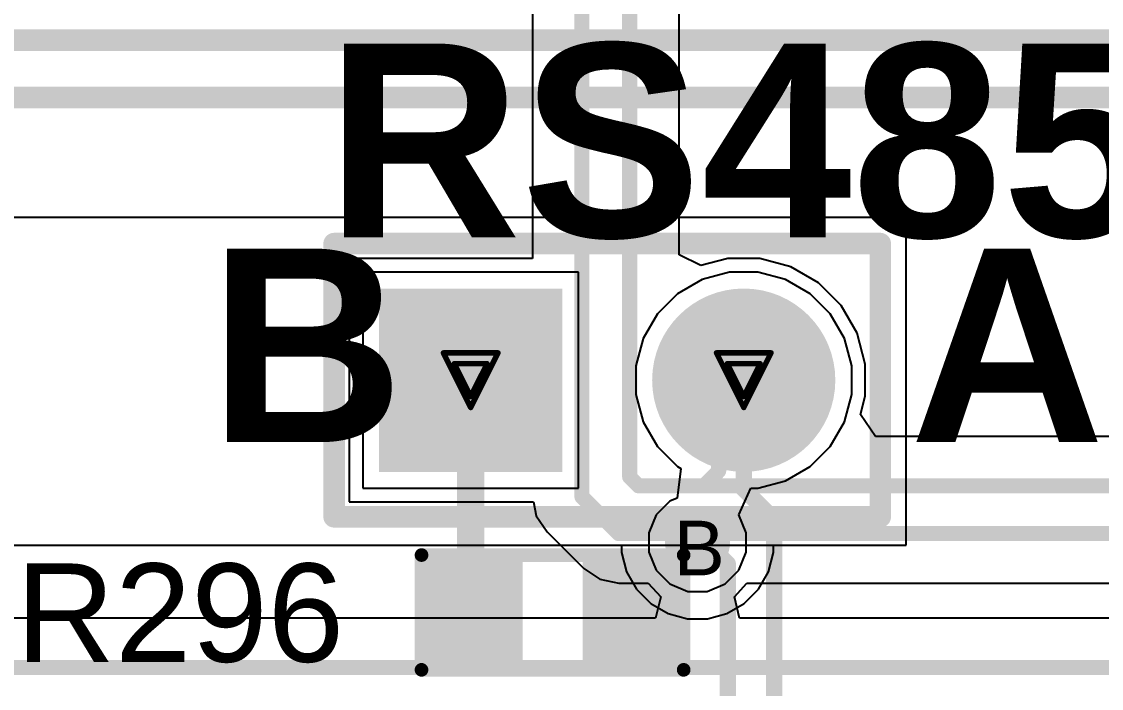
# Model space of a CAD drawing. Header units: inches. Extents: x 0 to 5379, y 0 to 5429.
# Drawn here: x 282.58 to 292.63, y 102.2 to 108.4 of the extents above; entities that cross this region are included whole.
import ezdxf

# ---------------------------------------------------------------- set-up
doc = ezdxf.new("R2010")
doc.units = ezdxf.units.IN
for name, color, linetype in [('Bottom Layer', 5, 'Continuous'), ('Bottom Solder', 6, 'Continuous'), ('Drill Drawing', 1, 'Continuous'), ('GND01', 16, 'Continuous'), ('GND02', 76, 'Continuous'), ('Multi-Layer', 9, 'Continuous'), ('Pad Holes', 156, 'Continuous'), ('PWR', 156, 'Continuous'), ('SIG 01', 90, 'Continuous'), ('Top Layer', 1, 'Continuous'), ('Top Overlay', 2, 'Continuous'), ('Top Paste', 8, 'Continuous'), ('Top Solder', 216, 'Continuous'), ('Via Holes', 16, 'Continuous')]:
    doc.layers.add(name, color=color, linetype=linetype)
doc.styles.add('Arial', font='', dxfattribs={"height": 0.2})
doc.styles.add('Arial_Bold', font='', dxfattribs={"height": 0.2})
doc.styles.get('Arial').set_extended_font_data('Arial')
doc.styles.get('Arial_Bold').set_extended_font_data('Arial', bold=True)

# ---------------------------------------------------------------- blocks, each defined once
blk = doc.blocks.new('R___0603_474')
at = {"layer": 'Top Layer'}
for points in [[(-0.381, 0.4445), (-0.381, -0.4445), (-1.143, -0.4445), (-1.143, 0.4445)], [(1.143, 0.4445), (1.143, -0.4445), (0.381, -0.4445), (0.381, 0.4445)]]:
    blk.add_hatch(color=1, dxfattribs=at).paths.add_polyline_path(points)
at = {"layer": 'Top Paste'}
for points in [[(-0.381, 0.4445), (-0.381, -0.4445), (-1.143, -0.4445), (-1.143, 0.4445)], [(1.143, 0.4445), (1.143, -0.4445), (0.381, -0.4445), (0.381, 0.4445)]]:
    blk.add_hatch(color=8, dxfattribs=at).paths.add_polyline_path(points)
at = {"layer": 'Top Solder'}
for points in [[(-0.2794, 0.5461), (-0.2794, -0.5461), (-1.2446, -0.5461), (-1.2446, 0.5461)], [(1.2446, 0.5461), (1.2446, -0.5461), (0.2794, -0.5461), (0.2794, 0.5461)]]:
    blk.add_hatch(color=216, dxfattribs=at).paths.add_polyline_path(points)
at = {"layer": 'Top Overlay'}
for points in [[(-1.2192, 0.5334, 0.127, 0.127, 0), (1.2192, 0.5334, 0.127, 0.127, 0)], [(-1.2192, -0.5334, 0.127, 0.127, 0), (-1.2192, 0.5334, 0.127, 0.127, 0)], [(1.2192, -0.5334, 0.127, 0.127, 0), (1.2192, 0.5334, 0.127, 0.127, 0)], [(-1.2192, -0.5334, 0.127, 0.127, 0), (1.2192, -0.5334, 0.127, 0.127, 0)]]:
    blk.add_lwpolyline(points, format="xyseb", dxfattribs=at)
for points in [[(-1.25095, 0.5334, 0.0635, 0.0635, 1), (-1.18745, 0.5334, 0.0635, 0.0635, 1)], [(-1.25095, 0.5334, 0.0635, 0.0635, 1), (-1.18745, 0.5334, 0.0635, 0.0635, 1)], [(1.18745, 0.5334, 0.0635, 0.0635, 1), (1.25095, 0.5334, 0.0635, 0.0635, 1)], [(1.18745, 0.5334, 0.0635, 0.0635, 1), (1.25095, 0.5334, 0.0635, 0.0635, 1)], [(-1.25095, -0.5334, 0.0635, 0.0635, 1), (-1.18745, -0.5334, 0.0635, 0.0635, 1)], [(-1.25095, -0.5334, 0.0635, 0.0635, 1), (-1.18745, -0.5334, 0.0635, 0.0635, 1)], [(1.18745, -0.5334, 0.0635, 0.0635, 1), (1.25095, -0.5334, 0.0635, 0.0635, 1)], [(1.18745, -0.5334, 0.0635, 0.0635, 1), (1.25095, -0.5334, 0.0635, 0.0635, 1)]]:
    blk.add_lwpolyline(points, format="xyseb", close=True, dxfattribs=at)
blk = doc.blocks.new('HDR1X2__812')
at = {"layer": 'Bottom Layer'}
blk.add_hatch(color=5, dxfattribs=at).paths.add_polyline_path([(-0.75, 0.75), (0.75, 0.75), (0.75, -0.75), (-0.75, -0.75)])
h = blk.add_hatch(color=5, dxfattribs=at)
edge = h.paths.add_edge_path()
edge.add_arc((2.54, 0), 0.75, 0, 360)
at = {"layer": 'Bottom Solder'}
blk.add_hatch(color=6, dxfattribs=at).paths.add_polyline_path([(-0.852, 0.852), (0.852, 0.852), (0.852, -0.852), (-0.852, -0.852)])
h = blk.add_hatch(color=6, dxfattribs=at)
edge = h.paths.add_edge_path()
edge.add_arc((2.54, 0), 0.852, 0, 360)
at = {"layer": 'GND01'}
blk.add_hatch(color=16, dxfattribs=at).paths.add_polyline_path([(-0.75, 0.75), (0.75, 0.75), (0.75, -0.75), (-0.75, -0.75)])
h = blk.add_hatch(color=16, dxfattribs=at)
edge = h.paths.add_edge_path()
edge.add_arc((2.54, 0), 0.75, 0, 360)
at = {"layer": 'GND02'}
blk.add_hatch(color=76, dxfattribs=at).paths.add_polyline_path([(-0.75, 0.75), (0.75, 0.75), (0.75, -0.75), (-0.75, -0.75)])
h = blk.add_hatch(color=76, dxfattribs=at)
edge = h.paths.add_edge_path()
edge.add_arc((2.54, 0), 0.75, 0, 360)
at = {"layer": 'Multi-Layer'}
blk.add_hatch(color=9, dxfattribs=at).paths.add_polyline_path([(-0.75, 0.75), (0.75, 0.75), (0.75, -0.75), (-0.75, -0.75)])
h = blk.add_hatch(color=9, dxfattribs=at)
edge = h.paths.add_edge_path()
edge.add_arc((2.54, 0), 0.75, 0, 360)
at = {"layer": 'Pad Holes'}
h = blk.add_hatch(color=7, dxfattribs=at)
edge = h.paths.add_edge_path()
edge.add_arc((0, 0), 0.45, 0, 360)
h = blk.add_hatch(color=7, dxfattribs=at)
edge = h.paths.add_edge_path()
edge.add_arc((2.54, 0), 0.45, 0, 360)
at = {"layer": 'PWR'}
blk.add_hatch(color=156, dxfattribs=at).paths.add_polyline_path([(-0.75, 0.75), (0.75, 0.75), (0.75, -0.75), (-0.75, -0.75)])
h = blk.add_hatch(color=156, dxfattribs=at)
edge = h.paths.add_edge_path()
edge.add_arc((2.54, 0), 0.75, 0, 360)
at = {"layer": 'SIG 01'}
blk.add_hatch(color=90, dxfattribs=at).paths.add_polyline_path([(-0.75, 0.75), (0.75, 0.75), (0.75, -0.75), (-0.75, -0.75)])
h = blk.add_hatch(color=90, dxfattribs=at)
edge = h.paths.add_edge_path()
edge.add_arc((2.54, 0), 0.75, 0, 360)
at = {"layer": 'Top Layer'}
blk.add_hatch(color=1, dxfattribs=at).paths.add_polyline_path([(-0.75, 0.75), (0.75, 0.75), (0.75, -0.75), (-0.75, -0.75)])
h = blk.add_hatch(color=1, dxfattribs=at)
edge = h.paths.add_edge_path()
edge.add_arc((2.54, 0), 0.75, 0, 360)
at = {"layer": 'Top Solder'}
blk.add_hatch(color=216, dxfattribs=at).paths.add_polyline_path([(-0.852, 0.852), (0.852, 0.852), (0.852, -0.852), (-0.852, -0.852)])
h = blk.add_hatch(color=216, dxfattribs=at)
edge = h.paths.add_edge_path()
edge.add_arc((2.54, 0), 0.852, 0, 360)
at = {"layer": 'Top Overlay'}
for points in [[(-1.27, 1.27, 0.2, 0.2, 0), (3.81, 1.27, 0.2, 0.2, 0)], [(-1.27, -1.27, 0.2, 0.2, 0), (-1.27, 1.27, 0.2, 0.2, 0)], [(3.81, -1.27, 0.2, 0.2, 0), (3.81, 1.27, 0.2, 0.2, 0)], [(-1.27, -1.27, 0.2, 0.2, 0), (3.81, -1.27, 0.2, 0.2, 0)]]:
    blk.add_lwpolyline(points, format="xyseb", dxfattribs=at)
for points in [[(-1.32, 1.27, 0.1, 0.1, 1), (-1.22, 1.27, 0.1, 0.1, 1)], [(-1.32, 1.27, 0.1, 0.1, 1), (-1.22, 1.27, 0.1, 0.1, 1)], [(3.76, 1.27, 0.1, 0.1, 1), (3.86, 1.27, 0.1, 0.1, 1)], [(3.76, 1.27, 0.1, 0.1, 1), (3.86, 1.27, 0.1, 0.1, 1)], [(-1.32, -1.27, 0.1, 0.1, 1), (-1.22, -1.27, 0.1, 0.1, 1)], [(-1.32, -1.27, 0.1, 0.1, 1), (-1.22, -1.27, 0.1, 0.1, 1)], [(3.76, -1.27, 0.1, 0.1, 1), (3.86, -1.27, 0.1, 0.1, 1)], [(3.76, -1.27, 0.1, 0.1, 1), (3.86, -1.27, 0.1, 0.1, 1)]]:
    blk.add_lwpolyline(points, format="xyseb", close=True, dxfattribs=at)

msp = doc.modelspace()

# ---------------------------------------------------------------- hatches: boundary and pattern name
at = {"layer": 'Bottom Layer'}
h = msp.add_hatch(color=5, dxfattribs=at)
edge = h.paths.add_edge_path()
edge.add_arc((288.87, 103.553), 0.2, 0, 360)
at = {"layer": 'Bottom Solder'}
h = msp.add_hatch(color=6, dxfattribs=at)
edge = h.paths.add_edge_path()
edge.add_arc((288.87, 103.553), 0.302, 0, 360)
at = {"layer": 'GND01'}
h = msp.add_hatch(color=16, dxfattribs=at)
edge = h.paths.add_edge_path()
edge.add_arc((288.87, 103.553), 0.2, 0, 360)
at = {"layer": 'GND02'}
h = msp.add_hatch(color=76, dxfattribs=at)
edge = h.paths.add_edge_path()
edge.add_arc((288.87, 103.553), 0.2, 0, 360)
at = {"layer": 'PWR'}
h = msp.add_hatch(color=156, dxfattribs=at)
edge = h.paths.add_edge_path()
edge.add_arc((288.87, 103.553), 0.2, 0, 360)
at = {"layer": 'SIG 01'}
h = msp.add_hatch(color=90, dxfattribs=at)
edge = h.paths.add_edge_path()
edge.add_arc((288.87, 103.553), 0.2, 0, 360)
at = {"layer": 'Top Layer'}
h = msp.add_hatch(color=1, dxfattribs=at)
edge = h.paths.add_edge_path()
edge.add_arc((288.87, 103.553), 0.2, 0, 360)
at = {"layer": 'Top Solder'}
h = msp.add_hatch(color=216, dxfattribs=at)
edge = h.paths.add_edge_path()
edge.add_arc((288.87, 103.553), 0.302, 0, 360)
at = {"layer": 'Via Holes'}
h = msp.add_hatch(color=7, dxfattribs=at)
edge = h.paths.add_edge_path()
edge.add_arc((288.87, 103.553), 0.1, 0, 360)

# ---------------------------------------------------------------- linework, layer by layer
at = {"layer": 'Bottom Layer'}
for p, q in [((290.812, 106.574), (274.836, 106.574)), ((290.812, 106.574), (274.836, 106.574)), ((290.812, 103.53), (290.812, 106.574)), ((290.812, 103.53), (290.812, 106.574)), ((274.836, 103.53), (290.812, 103.53)), ((279.166, 103.53), (288.162, 103.53)), ((288.162, 103.53), (288.162, 103.46)), ((288.162, 103.46), (288.211, 103.28)), ((289.53, 103.28), (289.578, 103.46)), ((289.578, 103.46), (289.578, 103.53)), ((289.578, 103.53), (290.812, 103.53)), ((288.211, 103.28), (288.304, 103.118)), ((289.437, 103.118), (289.53, 103.28)), ((288.304, 103.118), (288.436, 102.986)), ((289.305, 102.986), (289.437, 103.118)), ((288.436, 102.986), (288.597, 102.893)), ((289.144, 102.893), (289.305, 102.986)), ((288.597, 102.893), (288.777, 102.845)), ((288.964, 102.845), (289.144, 102.893)), ((288.777, 102.845), (288.964, 102.845))]:
    msp.add_line(p, q, dxfattribs=at)
at = {"layer": 'Drill Drawing'}
for points in [[(286.506, 105.316, 0.0508, 0.0508, 0), (287.014, 105.316, 0.0508, 0.0508, 0)], [(286.506, 105.316, 0.0508, 0.0508, 0), (286.76, 104.808, 0.0508, 0.0508, 0)], [(286.76, 104.808, 0.0508, 0.0508, 0), (287.014, 105.316, 0.0508, 0.0508, 0)], [(289.046, 105.316, 0.0508, 0.0508, 0), (289.554, 105.316, 0.0508, 0.0508, 0)], [(289.046, 105.316, 0.0508, 0.0508, 0), (289.3, 104.808, 0.0508, 0.0508, 0)], [(289.3, 104.808, 0.0508, 0.0508, 0), (289.554, 105.316, 0.0508, 0.0508, 0)], [(286.608, 105.215, 0.0508, 0.0508, 0), (286.913, 105.215, 0.0508, 0.0508, 0)], [(286.608, 105.215, 0.0508, 0.0508, 0), (286.76, 104.91, 0.0508, 0.0508, 0)], [(286.76, 104.91, 0.0508, 0.0508, 0), (286.913, 105.215, 0.0508, 0.0508, 0)], [(289.148, 105.215, 0.0508, 0.0508, 0), (289.453, 105.215, 0.0508, 0.0508, 0)], [(289.148, 105.215, 0.0508, 0.0508, 0), (289.3, 104.91, 0.0508, 0.0508, 0)], [(289.3, 104.91, 0.0508, 0.0508, 0), (289.453, 105.215, 0.0508, 0.0508, 0)]]:
    msp.add_lwpolyline(points, format="xyseb", dxfattribs=at)
for points in [[(286.494, 105.316, 0.0254, 0.0254, 1), (286.519, 105.316, 0.0254, 0.0254, 1)], [(286.494, 105.316, 0.0254, 0.0254, 1), (286.519, 105.316, 0.0254, 0.0254, 1)], [(287.002, 105.316, 0.0254, 0.0254, 1), (287.027, 105.316, 0.0254, 0.0254, 1)], [(287.002, 105.316, 0.0254, 0.0254, 1), (287.027, 105.316, 0.0254, 0.0254, 1)], [(289.034, 105.316, 0.0254, 0.0254, 1), (289.059, 105.316, 0.0254, 0.0254, 1)], [(289.034, 105.316, 0.0254, 0.0254, 1), (289.059, 105.316, 0.0254, 0.0254, 1)], [(289.542, 105.316, 0.0254, 0.0254, 1), (289.567, 105.316, 0.0254, 0.0254, 1)], [(289.542, 105.316, 0.0254, 0.0254, 1), (289.567, 105.316, 0.0254, 0.0254, 1)], [(286.595, 105.215, 0.0254, 0.0254, 1), (286.621, 105.215, 0.0254, 0.0254, 1)], [(286.595, 105.215, 0.0254, 0.0254, 1), (286.621, 105.215, 0.0254, 0.0254, 1)], [(286.9, 105.215, 0.0254, 0.0254, 1), (286.925, 105.215, 0.0254, 0.0254, 1)], [(286.9, 105.215, 0.0254, 0.0254, 1), (286.925, 105.215, 0.0254, 0.0254, 1)], [(289.135, 105.215, 0.0254, 0.0254, 1), (289.161, 105.215, 0.0254, 0.0254, 1)], [(289.135, 105.215, 0.0254, 0.0254, 1), (289.161, 105.215, 0.0254, 0.0254, 1)], [(289.44, 105.215, 0.0254, 0.0254, 1), (289.465, 105.215, 0.0254, 0.0254, 1)], [(289.44, 105.215, 0.0254, 0.0254, 1), (289.465, 105.215, 0.0254, 0.0254, 1)], [(286.748, 104.91, 0.0254, 0.0254, 1), (286.773, 104.91, 0.0254, 0.0254, 1)], [(286.748, 104.91, 0.0254, 0.0254, 1), (286.773, 104.91, 0.0254, 0.0254, 1)], [(289.288, 104.91, 0.0254, 0.0254, 1), (289.313, 104.91, 0.0254, 0.0254, 1)], [(289.288, 104.91, 0.0254, 0.0254, 1), (289.313, 104.91, 0.0254, 0.0254, 1)], [(286.748, 104.808, 0.0254, 0.0254, 1), (286.773, 104.808, 0.0254, 0.0254, 1)], [(286.748, 104.808, 0.0254, 0.0254, 1), (286.773, 104.808, 0.0254, 0.0254, 1)], [(289.288, 104.808, 0.0254, 0.0254, 1), (289.313, 104.808, 0.0254, 0.0254, 1)], [(289.288, 104.808, 0.0254, 0.0254, 1), (289.313, 104.808, 0.0254, 0.0254, 1)]]:
    msp.add_lwpolyline(points, format="xyseb", close=True, dxfattribs=at)
at = {"layer": 'GND01'}
for p, q in [((287.764, 106.066), (285.756, 106.066)), ((285.756, 106.066), (285.756, 104.058)), ((287.764, 104.058), (287.764, 106.066)), ((289.168, 106.066), (288.913, 105.998)), ((289.432, 106.066), (289.168, 106.066)), ((289.688, 105.998), (289.432, 106.066)), ((288.913, 105.998), (288.684, 105.866)), ((289.917, 105.866), (289.688, 105.998)), ((288.684, 105.866), (288.497, 105.679)), ((290.104, 105.679), (289.917, 105.866)), ((288.497, 105.679), (288.365, 105.45)), ((290.236, 105.45), (290.104, 105.679)), ((288.365, 105.45), (288.296, 105.195)), ((290.304, 105.195), (290.236, 105.45)), ((288.296, 105.195), (288.296, 104.93)), ((290.304, 104.93), (290.304, 105.195)), ((288.296, 104.93), (288.365, 104.675)), ((290.236, 104.675), (290.304, 104.93)), ((288.365, 104.675), (288.497, 104.446)), ((290.104, 104.446), (290.236, 104.675)), ((288.497, 104.446), (288.684, 104.259)), ((289.917, 104.259), (290.104, 104.446)), ((288.684, 104.259), (288.714, 104.241)), ((289.688, 104.127), (289.917, 104.259)), ((288.714, 104.241), (288.682, 103.966)), ((285.756, 104.058), (287.764, 104.058)), ((289.255, 103.81), (289.366, 104.058)), ((289.366, 104.058), (289.432, 104.058)), ((289.432, 104.058), (289.688, 104.127)), ((288.682, 103.966), (288.613, 103.938)), ((288.613, 103.938), (288.485, 103.81)), ((288.485, 103.81), (288.416, 103.643)), ((289.324, 103.643), (289.255, 103.81)), ((288.416, 103.643), (288.416, 103.463)), ((289.324, 103.463), (289.324, 103.643)), ((288.416, 103.463), (288.485, 103.296)), ((289.255, 103.296), (289.324, 103.463)), ((288.485, 103.296), (288.613, 103.168)), ((289.127, 103.168), (289.255, 103.296)), ((288.613, 103.168), (288.78, 103.099)), ((288.961, 103.099), (289.127, 103.168)), ((288.78, 103.099), (288.961, 103.099))]:
    msp.add_line(p, q, dxfattribs=at)
at = {"layer": 'GND02'}
for p, q in [((287.764, 106.066), (285.756, 106.066)), ((285.756, 106.066), (285.756, 104.058)), ((287.764, 104.058), (287.764, 106.066)), ((289.168, 106.066), (288.913, 105.998)), ((289.432, 106.066), (289.168, 106.066)), ((289.688, 105.998), (289.432, 106.066)), ((288.913, 105.998), (288.684, 105.866)), ((289.917, 105.866), (289.688, 105.998)), ((288.684, 105.866), (288.497, 105.679)), ((290.104, 105.679), (289.917, 105.866)), ((288.497, 105.679), (288.365, 105.45)), ((290.236, 105.45), (290.104, 105.679)), ((288.365, 105.45), (288.296, 105.195)), ((290.304, 105.195), (290.236, 105.45)), ((288.296, 105.195), (288.296, 104.93)), ((290.304, 104.93), (290.304, 105.195)), ((288.296, 104.93), (288.365, 104.675)), ((290.236, 104.675), (290.304, 104.93)), ((288.365, 104.675), (288.497, 104.446)), ((290.104, 104.446), (290.236, 104.675)), ((288.497, 104.446), (288.684, 104.259)), ((289.917, 104.259), (290.104, 104.446)), ((288.684, 104.259), (288.714, 104.241)), ((289.688, 104.127), (289.917, 104.259)), ((288.714, 104.241), (288.682, 103.966)), ((285.756, 104.058), (287.764, 104.058)), ((289.255, 103.81), (289.366, 104.058)), ((289.366, 104.058), (289.432, 104.058)), ((289.432, 104.058), (289.688, 104.127)), ((288.682, 103.966), (288.613, 103.938)), ((288.613, 103.938), (288.485, 103.81)), ((288.485, 103.81), (288.416, 103.643)), ((289.324, 103.643), (289.255, 103.81)), ((288.416, 103.643), (288.416, 103.463)), ((289.324, 103.463), (289.324, 103.643)), ((288.416, 103.463), (288.485, 103.296)), ((289.255, 103.296), (289.324, 103.463)), ((288.485, 103.296), (288.613, 103.168)), ((289.127, 103.168), (289.255, 103.296)), ((288.613, 103.168), (288.78, 103.099)), ((288.961, 103.099), (289.127, 103.168)), ((288.78, 103.099), (288.961, 103.099))]:
    msp.add_line(p, q, dxfattribs=at)
at = {"layer": 'PWR'}
for p, q in [((287.764, 106.066), (285.756, 106.066)), ((285.756, 106.066), (285.756, 104.058)), ((287.764, 104.058), (287.764, 106.066)), ((289.168, 106.066), (288.913, 105.998)), ((289.432, 106.066), (289.168, 106.066)), ((289.688, 105.998), (289.432, 106.066)), ((288.913, 105.998), (288.684, 105.866)), ((289.917, 105.866), (289.688, 105.998)), ((288.684, 105.866), (288.497, 105.679)), ((290.104, 105.679), (289.917, 105.866)), ((288.497, 105.679), (288.365, 105.45)), ((290.236, 105.45), (290.104, 105.679)), ((288.365, 105.45), (288.296, 105.195)), ((290.304, 105.195), (290.236, 105.45)), ((288.296, 105.195), (288.296, 104.93)), ((290.304, 104.93), (290.304, 105.195)), ((288.296, 104.93), (288.365, 104.675)), ((290.236, 104.675), (290.304, 104.93)), ((288.365, 104.675), (288.497, 104.446)), ((290.104, 104.446), (290.236, 104.675)), ((288.497, 104.446), (288.684, 104.259)), ((289.917, 104.259), (290.104, 104.446)), ((288.684, 104.259), (288.714, 104.241)), ((289.688, 104.127), (289.917, 104.259)), ((288.714, 104.241), (288.682, 103.966)), ((285.756, 104.058), (287.764, 104.058)), ((289.255, 103.81), (289.366, 104.058)), ((289.366, 104.058), (289.432, 104.058)), ((289.432, 104.058), (289.688, 104.127)), ((288.682, 103.966), (288.613, 103.938)), ((288.613, 103.938), (288.485, 103.81)), ((288.485, 103.81), (288.416, 103.643)), ((289.324, 103.643), (289.255, 103.81)), ((288.416, 103.643), (288.416, 103.463)), ((289.324, 103.463), (289.324, 103.643)), ((288.416, 103.463), (288.485, 103.296)), ((289.255, 103.296), (289.324, 103.463)), ((288.485, 103.296), (288.613, 103.168)), ((289.127, 103.168), (289.255, 103.296)), ((288.613, 103.168), (288.78, 103.099)), ((288.961, 103.099), (289.127, 103.168)), ((288.78, 103.099), (288.961, 103.099))]:
    msp.add_line(p, q, dxfattribs=at)
at = {"layer": 'SIG 01'}
for p, q in [((287.335, 113.807), (287.335, 106.193)), ((288.699, 106.226), (288.699, 113.761)), ((287.335, 106.193), (285.629, 106.193)), ((285.629, 106.193), (285.629, 103.931)), ((288.902, 106.127), (288.699, 106.226)), ((289.151, 106.193), (288.902, 106.127)), ((289.449, 106.193), (289.151, 106.193)), ((289.737, 106.116), (289.449, 106.193)), ((289.995, 105.967), (289.737, 106.116)), ((290.205, 105.757), (289.995, 105.967)), ((290.354, 105.499), (290.205, 105.757)), ((290.431, 105.211), (290.354, 105.499)), ((290.431, 104.913), (290.431, 105.211)), ((290.386, 104.743), (290.431, 104.913)), ((290.525, 104.54), (290.386, 104.743)), ((298.649, 104.54), (290.525, 104.54)), ((285.629, 103.931), (287.344, 103.931)), ((287.344, 103.931), (287.37, 103.802)), ((287.37, 103.802), (287.47, 103.653)), ((287.47, 103.653), (287.812, 103.311)), ((287.812, 103.311), (287.961, 103.211)), ((287.961, 103.211), (288.137, 103.176)), ((288.137, 103.176), (288.412, 103.176)), ((288.412, 103.176), (288.528, 103.049)), ((289.213, 103.049), (289.329, 103.176)), ((289.329, 103.176), (298.274, 103.176)), ((288.528, 103.049), (288.479, 102.851)), ((289.262, 102.851), (289.213, 103.049)), ((288.479, 102.851), (282.149, 102.851)), ((297.452, 102.851), (289.262, 102.851))]:
    msp.add_line(p, q, dxfattribs=at)
for points in [[(287.795, 103.978, 0.14, 0.14, 0), (287.795, 115.448, 0.14, 0.14, 0)], [(288.239, 104.162, 0.14, 0.14, 0), (288.239, 115.264, 0.14, 0.14, 0)], [(289.067, 104.829, 0.14, 0.14, 0), (289.3, 105.062, 0.14, 0.14, 0)], [(289.067, 104.218, 0.14, 0.14, 0), (289.067, 104.829, 0.14, 0.14, 0)], [(288.93, 104.08, 0.14, 0.14, 0), (289.067, 104.218, 0.14, 0.14, 0)], [(288.239, 104.162, 0.14, 0.14, 0), (288.321, 104.08, 0.14, 0.14, 0)], [(288.321, 104.08, 0.14, 0.14, 0), (288.93, 104.08, 0.14, 0.14, 0)], [(288.93, 104.08, 0.14, 0.14, 0), (298.649, 104.08, 0.14, 0.14, 0)], [(287.795, 103.978, 0.14, 0.14, 0), (288.137, 103.636, 0.14, 0.14, 0)], [(288.137, 103.636, 0.14, 0.14, 0), (298.465, 103.636, 0.14, 0.14, 0)], [(281.959, 102.391, 0.14, 0.14, 0), (297.452, 102.391, 0.14, 0.14, 0)]]:
    msp.add_lwpolyline(points, format="xyseb", dxfattribs=at)
for points in [[(289.265, 105.062, 0.0698, 0.0698, 1), (289.335, 105.062, 0.0698, 0.0698, 1)], [(289.033, 104.829, 0.0698, 0.0698, 1), (289.102, 104.829, 0.0698, 0.0698, 1)], [(289.033, 104.829, 0.0698, 0.0698, 1), (289.102, 104.829, 0.0698, 0.0698, 1)], [(289.033, 104.218, 0.0698, 0.0698, 1), (289.102, 104.218, 0.0698, 0.0698, 1)], [(289.033, 104.218, 0.0698, 0.0698, 1), (289.102, 104.218, 0.0698, 0.0698, 1)], [(288.204, 104.162, 0.0698, 0.0698, 1), (288.274, 104.162, 0.0698, 0.0698, 1)], [(288.204, 104.162, 0.0698, 0.0698, 1), (288.274, 104.162, 0.0698, 0.0698, 1)], [(288.286, 104.08, 0.0698, 0.0698, 1), (288.356, 104.08, 0.0698, 0.0698, 1)], [(288.286, 104.08, 0.0698, 0.0698, 1), (288.356, 104.08, 0.0698, 0.0698, 1)], [(288.895, 104.08, 0.0698, 0.0698, 1), (288.965, 104.08, 0.0698, 0.0698, 1)], [(288.895, 104.08, 0.0698, 0.0698, 1), (288.965, 104.08, 0.0698, 0.0698, 1)], [(288.895, 104.08, 0.0698, 0.0698, 1), (288.965, 104.08, 0.0698, 0.0698, 1)], [(287.76, 103.978, 0.0698, 0.0698, 1), (287.83, 103.978, 0.0698, 0.0698, 1)], [(287.76, 103.978, 0.0698, 0.0698, 1), (287.83, 103.978, 0.0698, 0.0698, 1)], [(288.102, 103.636, 0.0698, 0.0698, 1), (288.172, 103.636, 0.0698, 0.0698, 1)], [(288.102, 103.636, 0.0698, 0.0698, 1), (288.172, 103.636, 0.0698, 0.0698, 1)]]:
    msp.add_lwpolyline(points, format="xyseb", close=True, dxfattribs=at)
at = {"layer": 'Top Layer'}
for points in [[(232.045, 108.223, 0.203, 0.203, 0), (293.936, 108.223, 0.203, 0.203, 0)], [(232.362, 107.689, 0.203, 0.203, 0), (293.712, 107.689, 0.203, 0.203, 0)], [(286.76, 102.903, 0.254, 0.254, 0), (286.76, 105.062, 0.254, 0.254, 0)], [(289.3, 104.049, 0.152, 0.152, 0), (289.3, 105.062, 0.152, 0.152, 0)], [(289.3, 104.049, 0.152, 0.152, 0), (289.582, 103.767, 0.152, 0.152, 0)], [(289.582, 102.903, 0.152, 0.152, 0), (289.582, 103.767, 0.152, 0.152, 0)], [(288.284, 102.967, 0.152, 0.152, 0), (288.87, 103.553, 0.152, 0.152, 0)], [(289, 103.505, 0.152, 0.152, 0), (289.151, 103.355, 0.152, 0.152, 0)], [(289.151, 100.223, 0.152, 0.152, 0), (289.151, 103.355, 0.152, 0.152, 0)], [(288.284, 102.903, 0.152, 0.152, 0), (288.284, 102.967, 0.152, 0.152, 0)], [(289.582, 101.823, 0.152, 0.152, 0), (289.582, 102.903, 0.152, 0.152, 0)]]:
    msp.add_lwpolyline(points, format="xyseb", dxfattribs=at)
for points in [[(286.697, 105.062, 0.127, 0.127, 1), (286.824, 105.062, 0.127, 0.127, 1)], [(289.262, 105.062, 0.0762, 0.0762, 1), (289.338, 105.062, 0.0762, 0.0762, 1)], [(289.262, 104.049, 0.0762, 0.0762, 1), (289.338, 104.049, 0.0762, 0.0762, 1)], [(289.262, 104.049, 0.0762, 0.0762, 1), (289.338, 104.049, 0.0762, 0.0762, 1)], [(289.544, 103.767, 0.0762, 0.0762, 1), (289.62, 103.767, 0.0762, 0.0762, 1)], [(289.544, 103.767, 0.0762, 0.0762, 1), (289.62, 103.767, 0.0762, 0.0762, 1)], [(288.832, 103.553, 0.0762, 0.0762, 1), (288.908, 103.553, 0.0762, 0.0762, 1)], [(288.962, 103.505, 0.0762, 0.0762, 1), (289.038, 103.505, 0.0762, 0.0762, 1)], [(289.112, 103.355, 0.0762, 0.0762, 1), (289.189, 103.355, 0.0762, 0.0762, 1)], [(289.112, 103.355, 0.0762, 0.0762, 1), (289.189, 103.355, 0.0762, 0.0762, 1)], [(286.697, 102.903, 0.127, 0.127, 1), (286.824, 102.903, 0.127, 0.127, 1)], [(288.246, 102.967, 0.0762, 0.0762, 1), (288.322, 102.967, 0.0762, 0.0762, 1)], [(288.246, 102.967, 0.0762, 0.0762, 1), (288.322, 102.967, 0.0762, 0.0762, 1)], [(288.246, 102.903, 0.0762, 0.0762, 1), (288.322, 102.903, 0.0762, 0.0762, 1)], [(289.544, 102.903, 0.0762, 0.0762, 1), (289.62, 102.903, 0.0762, 0.0762, 1)], [(289.544, 102.903, 0.0762, 0.0762, 1), (289.62, 102.903, 0.0762, 0.0762, 1)]]:
    msp.add_lwpolyline(points, format="xyseb", close=True, dxfattribs=at)

# ---------------------------------------------------------------- block references
for name, p in [('HDR1X2__812', (286.76, 105.062)), ('R___0603_474', (287.522, 102.903))]:
    msp.add_blockref(name, p)

# ---------------------------------------------------------------- texts
at = {"layer": 'Drill Drawing', "style": 'Arial'}
msp.add_text('B', height=0.508, dxfattribs=at).set_placement((288.65, 103.248))
at = {"layer": 'Top Overlay', "style": 'Arial_Bold'}
for s, p in [('RS485', (285.414, 106.391)), ('B', (284.324, 104.486)), ('A', (290.843, 104.486))]:
    msp.add_text(s, height=1.8, rotation=360, dxfattribs=at).set_placement(p)
at = {"layer": 'Top Overlay', "style": 'Arial'}
msp.add_text('R296', height=0.9144, dxfattribs=at).set_placement((282.529, 102.444))

doc.saveas('drawing.dxf')
